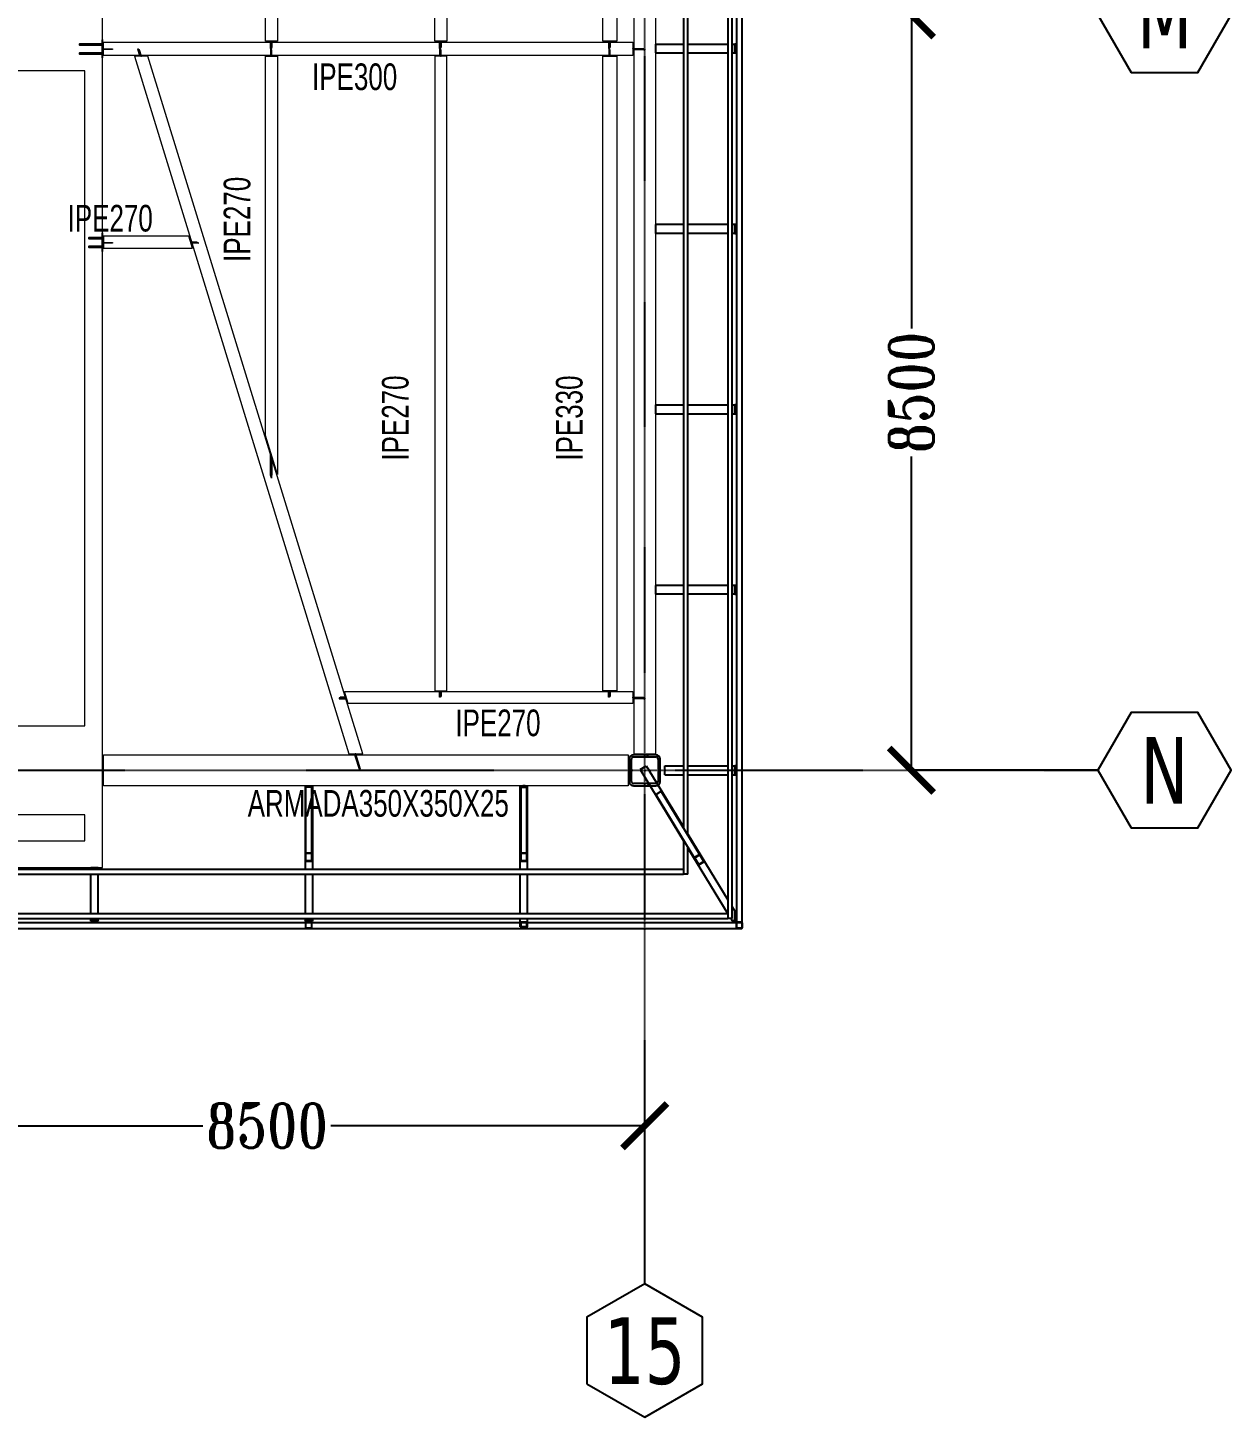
# Model space of a CAD drawing. Header units: millimetres. Extents: x -6598 to 74598, y -11659 to 33736.
# Drawn here: x 61059 to 74598, y -7280 to 8355 of the extents above; entities that cross this region are included whole.
import ezdxf
from ezdxf.enums import TextEntityAlignment as Align

# ---------------------------------------------------------------- set-up
doc = ezdxf.new("R2010")
doc.units = ezdxf.units.MM
doc.header["$LTSCALE"] = 0.95
doc.linetypes.add('DXK_LINE_DOT3', pattern=[5.9187, 2.979, -0.9799, 0.9799, -0.9799])
for name, color, linetype, lineweight in [('0-2', 250, 'Continuous', 5), ('E_COLUMNAS-1', 254, 'Continuous', 25), ('E_COLUMNAS-2', 1, 'Continuous', 9), ('E_COLUMNAS-3', 1, 'Continuous', 35), ('E_COLUMNAS-4', 1, 'Continuous', 25), ('E_TEXTO', 3, 'Continuous', 9), ('E_VIGAS', 7, 'Continuous', 9), ('E_VIGAS-1', 5, 'Continuous', 25), ('E_VIGAS-2', 10, 'Continuous', 25), ('HCB-VIGAS', 4, 'Continuous', 15), ('S-COLS-HDLN-1', 52, 'Continuous', 9)]:
    doc.layers.add(name, color=color, linetype=linetype, lineweight=lineweight)
for name, color, linetype in [('COTAS', 8, 'Continuous'), ('HCB-EJES', 1, 'Continuous'), ('HCB-PLATINAS', 5, 'Continuous'), ('HCB-ROTULOS', 2, 'Continuous')]:
    doc.layers.add(name, color=color, linetype=linetype)
doc.styles.add('Arial Narrow', font='', dxfattribs={"width": 0.85, "height": 0.3})
doc.styles.add('ROMANT', font='romant.shx', dxfattribs={"width": 0.8})
doc.styles.add('VERDANA', font='verdana.ttf')
doc.styles.get('Arial Narrow').set_extended_font_data('Arial Narrow')
doc.dimstyles.new('1.125', dxfattribs={"dimscale": 0, "dimtxt": 500, "dimasz": 500, "dimexe": 4, "dimexo": 4, "dimgap": 15, "dimtad": 0, "dimdec": 0, "dimzin": 4, "dimdsep": 46, "dimtxsty": 'ROMANT', "dimblk": 'ARCHTICK', "dimcen": -10, "dimclrd": 256, "dimclrt": 3, "dimadec": 0, "dimazin": 0, "dimtfac": 1, "dimtdec": 0, "dimtix": 1, "dimtmove": 0, "dimatfit": 0, "dimldrblk": 'OBLIQUE', "dimfxl": 0.05, "dimtolj": 1, "dimtzin": 0, "dimarcsym": 0})

# ---------------------------------------------------------------- blocks, each defined once
blk = doc.blocks.new('_ArchTick')
at = {"color": 0, "linetype": 'ByBlock', "const_width": 0.15}
blk.add_lwpolyline([(-0.5, -0.5), (0.5, 0.5)], dxfattribs=at)
blk = doc.blocks.new('*D99')
at = {"layer": 'COTAS', "color": 0, "lineweight": -2, "transparency": 16777216}
for p, q in [((73094, 17000), (70996, 17000)), ((73094, 8500), (70996, 8500))]:
    blk.add_line(p, q, dxfattribs=at)
at = {"layer": 'COTAS', "lineweight": -2, "transparency": 16777216}
for p, q in [((71000, 17000), (71000, 13470)), ((71000, 8500), (71000, 12030))]:
    blk.add_line(p, q, dxfattribs=at)
at = {"layer": 'Defpoints', "color": 0, "transparency": 16777216}
for p in [(73098, 17000), (71000, 8500), (73098, 8500)]:
    blk.add_point(p, dxfattribs=at)
at = {"layer": 'COTAS', "lineweight": -2, "transparency": 16777216, "xscale": 500, "yscale": 500, "zscale": 500}
for p, rotation in [((71000, 17000), 90), ((71000, 8500), 270)]:
    blk.add_blockref('_ArchTick', p, dxfattribs=dict(at, rotation=rotation))
at = {"layer": 'COTAS', "color": 3, "transparency": 16777216, "insert": (71000, 12750), "char_height": 500, "attachment_point": 5, "rotation": 90, "style": 'ROMANT'}
blk.add_mtext('\\A1;8500', dxfattribs=at)
blk = doc.blocks.new('_Oblique')
at = {"color": 0, "linetype": 'ByBlock', "lineweight": -2}
blk.add_line((-0.5, -0.5), (0.5, 0.5), dxfattribs=at)
blk = doc.blocks.new('*D100')
at = {"layer": 'COTAS', "color": 0, "lineweight": -2, "transparency": 16777216}
for p, q in [((73094, 8500), (70996, 8500)), ((73094, 0), (70996, 0))]:
    blk.add_line(p, q, dxfattribs=at)
at = {"layer": 'COTAS', "lineweight": -2, "transparency": 16777216}
for p, q in [((71000, 8500), (71000, 4970)), ((71000, 0), (71000, 3530))]:
    blk.add_line(p, q, dxfattribs=at)
at = {"layer": 'Defpoints', "color": 0, "transparency": 16777216}
for p in [(71000, 8500), (73098, 8500), (73098, 0)]:
    blk.add_point(p, dxfattribs=at)
at = {"layer": 'COTAS', "lineweight": -2, "transparency": 16777216, "xscale": 500, "yscale": 500, "zscale": 500}
for p, rotation in [((71000, 8500), 90), ((71000, 0), 270)]:
    blk.add_blockref('_ArchTick', p, dxfattribs=dict(at, rotation=rotation))
at = {"layer": 'COTAS', "color": 3, "transparency": 16777216, "insert": (71000, 4250), "char_height": 500, "attachment_point": 5, "rotation": 90, "style": 'ROMANT'}
blk.add_mtext('\\A1;8500', dxfattribs=at)
blk = doc.blocks.new('*D104')
at = {"layer": 'COTAS', "color": 0, "lineweight": -2, "transparency": 16777216}
for p, q in [((59500, -5776), (59500, -3996)), ((68000, -5776), (68000, -3996))]:
    blk.add_line(p, q, dxfattribs=at)
at = {"layer": 'COTAS', "lineweight": -2, "transparency": 16777216}
for p, q in [((59500, -4000), (63030, -4000)), ((68000, -4000), (64470, -4000))]:
    blk.add_line(p, q, dxfattribs=at)
at = {"layer": 'Defpoints', "color": 0, "transparency": 16777216}
for p in [(68000, -4000), (59500, -5780), (68000, -5780)]:
    blk.add_point(p, dxfattribs=at)
at = {"layer": 'COTAS', "lineweight": -2, "transparency": 16777216, "xscale": 500, "yscale": 500, "zscale": 500, "rotation": 180}
blk.add_blockref('_ArchTick', (59500, -4000), dxfattribs=at)
at = {"layer": 'COTAS', "lineweight": -2, "transparency": 16777216, "xscale": 500, "yscale": 500, "zscale": 500}
blk.add_blockref('_ArchTick', (68000, -4000), dxfattribs=at)
at = {"layer": 'COTAS', "color": 3, "transparency": 16777216, "insert": (63750, -4000), "char_height": 500, "attachment_point": 5, "style": 'ROMANT'}
blk.add_mtext('\\A1;8500', dxfattribs=at)
blk = doc.blocks.new('EST_SFM_VIGA-METALICA-SECCION-C - EST_SFM_VIGA-METALICA-UPN100-1529792-PLANTA TIPO PISO 18 A PISO 23')
at = {"layer": 'E_VIGAS-2'}
for p, q in [((13.831, 0.032), (-13.129, 0.032)), ((14.268, 0.032), (13.965, 0.032)), ((14.269, 0.032), (14.269, -0.018)), ((-13.047, -0.018), (13.749, -0.018)), ((13.882, -0.018), (14.269, -0.018))]:
    blk.add_line(p, q, dxfattribs=at)
blk = doc.blocks.new('EST_SFM_VIGA-METALICA-SECCION-C - EST_SFM_VIGA-METALICA-UPN100-1530878-PLANTA TIPO PISO 18 A PISO 23')
at = {"layer": 'E_VIGAS-2'}
for p, q in [((14.54, 0.018), (-14.294, 0.018)), ((14.54, 0.018), (14.54, -0.032)), ((-14.294, -0.032), (14.54, -0.032))]:
    blk.add_line(p, q, dxfattribs=at)
blk = doc.blocks.new('EST_SFM_VIGA-METALICA-SECCION-C - EST_SFM_VIGA-METALICA-UPN160-1529890-PLANTA TIPO PISO 18 A PISO 23')
at = {"layer": 'E_VIGAS-1'}
for p, q in [((14.442, 0.018), (-14.49, 0.018)), ((14.506, 0.018), (14.5, 0.018)), ((14.506, 0.018), (14.506, 0.013)), ((-14.485, -0.047), (14.437, -0.047)), ((14.438, -0.047), (14.504, -0.047))]:
    blk.add_line(p, q, dxfattribs=at)
blk = doc.blocks.new('EST_SFM_VIGA-METALICA-SECCION-C - EST_SFM_VIGA-METALICA-UPN100-1527742-PLANTA TIPO PISO 18 A PISO 23')
at = {"layer": 'E_VIGAS-2'}
for p, q in [((34.044, 0.018), (-34.827, 0.018)), ((34.044, 0.018), (34.044, -0.032)), ((-34.827, -0.032), (34.044, -0.032))]:
    blk.add_line(p, q, dxfattribs=at)
blk = doc.blocks.new('EST_SFM_VIGA-METALICA-SECCION-C - EST_SFM_VIGA-METALICA-UPN100-1527772-PLANTA TIPO PISO 18 A PISO 23')
at = {"layer": 'E_VIGAS-2'}
for p, q in [((34.942, 0.032), (-34.929, 0.032)), ((34.942, 0.032), (34.942, -0.018)), ((-34.929, -0.018), (34.942, -0.018))]:
    blk.add_line(p, q, dxfattribs=at)
blk = doc.blocks.new('EST_SFM_VIGA-METALICA-SECCION-C - EST_SFM_VIGA-METALICA-UPN160-1579051-PLANTA TIPO PISO 18 A PISO 23')
at = {"layer": 'E_VIGAS-1'}
for p, q in [((30.107, 0.047), (-30.264, 0.047)), ((30.175, 0.047), (30.109, 0.047)), ((32.521, 0.047), (30.176, 0.047)), ((34.951, 0.047), (32.603, 0.047)), ((34.955, 0.047), (34.952, 0.047)), ((34.955, 0.047), (34.955, -0.016)), ((-30.269, -0.018), (30.113, -0.018)), ((30.171, -0.018), (32.533, -0.018)), ((32.591, -0.018), (34.955, -0.018))]:
    blk.add_line(p, q, dxfattribs=at)
blk = doc.blocks.new('EST_SCM_COLUMNA-METALICA-SECCION-CUADRADA - EST_SCM_COLUMNA-TUBULAR-CUADRADA_PTEØ_70x70 e_3mm-1588362-PLANTA TIPO PISO 18 A PISO 23')
at = {"layer": 'E_COLUMNAS-1'}
for p, q in [((-0.035, 0.029), (-0.035, -0.029)), ((-0.032, -0.029), (-0.032, 0.029)), ((0.029, 0.035), (-0.029, 0.035)), ((-0.029, 0.032), (0.029, 0.032)), ((0.032, 0.029), (0.032, -0.029)), ((0.035, -0.029), (0.035, 0.029)), ((0.029, -0.032), (-0.029, -0.032)), ((-0.029, -0.035), (0.029, -0.035))]:
    blk.add_line(p, q, dxfattribs=at)
for centre, radius, start, end in [((-0.029, 0.029), 0.006, 90, 180), ((-0.029, 0.029), 0.003, 90, 180), ((0.029, 0.029), 0.006, 360, 90), ((0.029, 0.029), 0.003, 0, 90), ((-0.029, -0.029), 0.006, 180, 270), ((-0.029, -0.029), 0.003, 180, 270), ((0.029, -0.029), 0.003, 270, 360), ((0.029, -0.029), 0.006, 270, 360), ((0.029, -0.029), 0.006, 280, 350), ((0.029, -0.029), 0.003, 300, 330)]:
    blk.add_arc(centre, radius, start, end, dxfattribs=at)
blk = doc.blocks.new('EST_SCM_COLUMNA-METALICA-SECCION-CUADRADA - EST_SCM_COLUMNA-TUBULAR-CUADRADA_PTEØ_70x70 e_3mm-V32-PLANTA TIPO PISO 18 A PISO 23')
at = {"layer": 'E_COLUMNAS-1'}
for p, q in [((-0.035, 0.029), (-0.035, -0.029)), ((-0.032, -0.029), (-0.032, 0.029)), ((0.029, 0.035), (-0.029, 0.035)), ((-0.029, 0.032), (0.029, 0.032)), ((0.032, 0.029), (0.032, -0.029)), ((0.035, -0.029), (0.035, 0.029)), ((0.029, -0.032), (-0.029, -0.032)), ((-0.029, -0.035), (0.029, -0.035))]:
    blk.add_line(p, q, dxfattribs=at)
for centre, radius, start, end in [((-0.029, 0.029), 0.006, 90, 180), ((-0.029, 0.029), 0.003, 90, 180), ((0.029, 0.029), 0.006, 360, 90), ((0.029, 0.029), 0.003, 0, 90), ((-0.029, -0.029), 0.006, 180, 270), ((-0.029, -0.029), 0.006, 190, 270), ((-0.029, -0.029), 0.003, 180, 270), ((-0.029, -0.029), 0.003, 210, 270), ((0.029, -0.029), 0.003, 270, 360), ((0.029, -0.029), 0.006, 270, 360), ((0.029, -0.029), 0.006, 270, 350), ((0.029, -0.029), 0.003, 270, 330)]:
    blk.add_arc(centre, radius, start, end, dxfattribs=at)
blk = doc.blocks.new('EST_SCM_COLUMNA-METALICA-SECCION-CUADRADA - EST_SCM_COLUMNA-TUBULAR-CUADRADA_PTEØ_70x70 e_3mm-V37-PLANTA TIPO PISO 18 A PISO 23')
at = {"layer": 'E_COLUMNAS-2'}
h = blk.add_hatch(dxfattribs=at)
h.set_pattern_fill('FP_5', color=256, style=0, pattern_type=2)
h.set_pattern_definition([(315, (-7.522, 138.917), (0.15909903, 0.15909903), [])])
h.paths.add_polyline_path([(-0.029, 0.035), (-0.033, 0.033), (-0.035, 0.029), (-0.031, 0.031)])
h.paths.add_polyline_path([(0.029, 0.035), (-0.029, 0.035), (-0.029, 0.032), (0.029, 0.032)])
h.paths.add_polyline_path([(0.029, 0.035), (0.031, 0.031), (0.035, 0.029), (0.033, 0.033)])
h.paths.add_polyline_path([(0.035, -0.029), (0.031, -0.031), (0.029, -0.035), (0.033, -0.033)])
h.paths.add_polyline_path([(0.035, 0.029), (0.032, 0.029), (0.032, -0.029), (0.035, -0.029)])
h.paths.add_polyline_path([(-0.035, -0.029), (-0.033, -0.033), (-0.029, -0.035), (-0.031, -0.031)])
h.paths.add_polyline_path([(-0.032, 0.029), (-0.035, 0.029), (-0.035, -0.029), (-0.032, -0.029)])
h.paths.add_polyline_path([(-0.029, -0.032), (-0.029, -0.035), (0.029, -0.035), (0.029, -0.032), (0.014, -0.032)])
at = {"layer": 'E_COLUMNAS-1'}
for p, q in [((-0.035, 0.029), (-0.035, -0.029)), ((-0.032, -0.029), (-0.032, 0.029)), ((0.029, 0.035), (-0.029, 0.035)), ((-0.029, 0.032), (0.029, 0.032)), ((0.032, 0.029), (0.032, -0.029)), ((0.035, -0.029), (0.035, 0.029)), ((0.029, -0.032), (-0.029, -0.032)), ((-0.029, -0.035), (0.029, -0.035))]:
    blk.add_line(p, q, dxfattribs=at)
for centre, radius, start, end in [((-0.029, 0.029), 0.006, 90, 180), ((-0.029, 0.029), 0.003, 90, 180), ((0.029, 0.029), 0.006, 360, 90), ((0.029, 0.029), 0.003, 0, 90), ((-0.029, -0.029), 0.006, 180, 270), ((-0.029, -0.029), 0.003, 180, 270), ((0.029, -0.029), 0.003, 270, 360), ((0.029, -0.029), 0.006, 270, 360)]:
    blk.add_arc(centre, radius, start, end, dxfattribs=at)
blk = doc.blocks.new('DCTIB_CNI_EST_MOD-1A-FAC_0001_rvt-2-PLANTA TIPO PISO 18 A PISO 23')
at = {"layer": 'E_COLUMNAS-1'}
for centre, radius, start, end in [((-9.971, 138.946), 0.006, 90, 170), ((-9.971, 138.946), 0.006, 90, 170), ((-9.971, 138.946), 0.003, 90, 150), ((-9.971, 138.946), 0.003, 90, 150), ((-9.913, 138.946), 0.006, 10, 90), ((-9.913, 138.946), 0.006, 10, 90), ((-9.913, 138.946), 0.003, 30, 90), ((-9.913, 138.946), 0.003, 30, 90), ((-5.128, 138.946), 0.006, 100, 170), ((-5.128, 138.946), 0.006, 100, 170), ((-5.128, 138.946), 0.003, 120, 150), ((-5.128, 138.946), 0.003, 120, 150)]:
    blk.add_arc(centre, radius, start, end, dxfattribs=at)
at = {"layer": 'E_VIGAS-1'}
for p, q in [((-6.038, 148.735), (-6.038, 148.835)), ((-6.038, 148.835), (-5.727, 148.835)), ((-6.038, 148.735), (-5.727, 148.735)), ((-5.677, 148.735), (-5.227, 148.735)), ((-5.545, 148.835), (-5.227, 148.835)), ((-5.177, 148.835), (-5.149, 148.835)), ((-5.177, 148.735), (-5.149, 148.735)), ((-5.149, 148.835), (-5.149, 148.735)), ((-5.149, 148.835), (-5.148, 148.835)), ((-5.149, 148.735), (-5.149, 148.835)), ((-5.148, 148.735), (-5.149, 148.735)), ((-5.129, 148.835), (-5.148, 148.835)), ((-5.148, 148.835), (-5.148, 148.798)), ((-5.148, 148.788), (-5.143, 148.788)), ((-5.143, 148.788), (-5.148, 148.788)), ((-5.148, 148.788), (-5.143, 148.788)), ((-5.143, 148.782), (-5.148, 148.782)), ((-5.143, 148.782), (-5.148, 148.782)), ((-5.148, 148.782), (-5.143, 148.782)), ((-5.148, 148.772), (-5.148, 148.735)), ((-5.148, 148.735), (-5.129, 148.735)), ((-5.143, 148.788), (-5.129, 148.788)), ((-5.129, 148.782), (-5.143, 148.782)), ((-6.037, 146.704), (-6.037, 146.804)), ((-5.727, 146.804), (-6.037, 146.804)), ((-5.727, 146.704), (-6.037, 146.704)), ((-5.227, 146.804), (-5.677, 146.804)), ((-5.227, 146.704), (-5.677, 146.704)), ((-5.149, 146.804), (-5.177, 146.804)), ((-5.149, 146.704), (-5.177, 146.704)), ((-5.149, 146.804), (-5.149, 146.704)), ((-5.149, 146.704), (-5.149, 146.804)), ((-5.149, 146.804), (-5.148, 146.804)), ((-5.148, 146.704), (-5.149, 146.704)), ((-5.148, 146.804), (-5.148, 146.767)), ((-5.129, 146.804), (-5.148, 146.804)), ((-5.148, 146.757), (-5.143, 146.757)), ((-5.143, 146.757), (-5.148, 146.757)), ((-5.148, 146.757), (-5.143, 146.757)), ((-5.143, 146.752), (-5.148, 146.752)), ((-5.143, 146.752), (-5.148, 146.752)), ((-5.148, 146.752), (-5.143, 146.752)), ((-5.148, 146.742), (-5.148, 146.704)), ((-5.148, 146.704), (-5.129, 146.704)), ((-5.143, 146.757), (-5.129, 146.757)), ((-5.129, 146.752), (-5.143, 146.752)), ((-6.038, 144.674), (-6.038, 144.774)), ((-6.038, 144.774), (-5.727, 144.774)), ((-6.038, 144.674), (-5.727, 144.674)), ((-5.677, 144.774), (-5.227, 144.774)), ((-5.677, 144.674), (-5.227, 144.674)), ((-5.177, 144.774), (-5.149, 144.774)), ((-5.177, 144.674), (-5.149, 144.674)), ((-5.149, 144.774), (-5.149, 144.674)), ((-5.149, 144.774), (-5.148, 144.774)), ((-5.149, 144.674), (-5.149, 144.774)), ((-5.148, 144.674), (-5.149, 144.674)), ((-5.129, 144.774), (-5.148, 144.774)), ((-5.148, 144.774), (-5.148, 144.736)), ((-5.148, 144.726), (-5.143, 144.726)), ((-5.143, 144.726), (-5.148, 144.726)), ((-5.148, 144.726), (-5.143, 144.726)), ((-5.143, 144.721), (-5.148, 144.721)), ((-5.143, 144.721), (-5.148, 144.721)), ((-5.148, 144.721), (-5.143, 144.721)), ((-5.148, 144.711), (-5.148, 144.674)), ((-5.148, 144.674), (-5.129, 144.674)), ((-5.143, 144.726), (-5.129, 144.726)), ((-5.129, 144.721), (-5.143, 144.721)), ((-6.037, 142.643), (-6.037, 142.743)), ((-5.727, 142.743), (-6.037, 142.743)), ((-5.727, 142.643), (-6.037, 142.643)), ((-5.227, 142.743), (-5.677, 142.743)), ((-5.227, 142.643), (-5.677, 142.643)), ((-5.149, 142.743), (-5.177, 142.743)), ((-5.149, 142.643), (-5.177, 142.643)), ((-5.149, 142.743), (-5.149, 142.643)), ((-5.149, 142.643), (-5.149, 142.743)), ((-5.149, 142.743), (-5.148, 142.743)), ((-5.148, 142.643), (-5.149, 142.643)), ((-5.148, 142.743), (-5.148, 142.706)), ((-5.129, 142.743), (-5.148, 142.743)), ((-5.148, 142.696), (-5.143, 142.696)), ((-5.143, 142.696), (-5.148, 142.696)), ((-5.148, 142.696), (-5.143, 142.696)), ((-5.143, 142.69), (-5.148, 142.69)), ((-5.143, 142.69), (-5.148, 142.69)), ((-5.148, 142.69), (-5.143, 142.69)), ((-5.148, 142.68), (-5.148, 142.643)), ((-5.148, 142.643), (-5.129, 142.643)), ((-5.143, 142.696), (-5.129, 142.696)), ((-5.129, 142.69), (-5.143, 142.69)), ((-6.215, 140.67), (-6.145, 140.712)), ((-6.215, 140.67), (-5.727, 139.869)), ((-6.145, 140.712), (-5.727, 140.027)), ((-5.934, 140.612), (-5.934, 140.712)), ((-5.934, 140.712), (-5.727, 140.712)), ((-5.934, 140.612), (-5.727, 140.612)), ((-5.677, 140.712), (-5.227, 140.712)), ((-5.677, 140.612), (-5.227, 140.612)), ((-5.177, 140.712), (-5.149, 140.712)), ((-5.177, 140.612), (-5.149, 140.612)), ((-5.149, 140.712), (-5.149, 140.612)), ((-5.149, 140.712), (-5.148, 140.712)), ((-5.149, 140.612), (-5.149, 140.712)), ((-5.148, 140.612), (-5.149, 140.612)), ((-5.129, 140.712), (-5.148, 140.712)), ((-5.148, 140.712), (-5.148, 140.675)), ((-5.148, 140.665), (-5.143, 140.665)), ((-5.143, 140.665), (-5.148, 140.665)), ((-5.148, 140.665), (-5.143, 140.665)), ((-5.143, 140.66), (-5.148, 140.66)), ((-5.143, 140.66), (-5.148, 140.66)), ((-5.148, 140.66), (-5.143, 140.66)), ((-5.148, 140.65), (-5.148, 140.612)), ((-5.148, 140.612), (-5.129, 140.612)), ((-5.143, 140.665), (-5.129, 140.665)), ((-5.129, 140.66), (-5.143, 140.66)), ((-9.983, 140.487), (-9.901, 140.487)), ((-9.983, 140.487), (-9.983, 139.545)), ((-9.977, 140.468), (-9.977, 139.727)), ((-9.91, 140.472), (-9.974, 140.472)), ((-9.907, 139.727), (-9.907, 140.468)), ((-9.901, 140.487), (-9.901, 139.545)), ((-7.563, 140.488), (-7.535, 140.488)), ((-7.563, 140.487), (-7.481, 140.487)), ((-7.563, 139.545), (-7.563, 140.487)), ((-7.557, 140.464), (-7.557, 139.727)), ((-7.49, 140.468), (-7.554, 140.468)), ((-7.525, 140.488), (-7.525, 140.487)), ((-7.519, 140.488), (-7.525, 140.488)), ((-7.52, 140.487), (-7.52, 140.488)), ((-7.509, 140.488), (-7.481, 140.488)), ((-7.487, 139.727), (-7.487, 140.464)), ((-7.481, 139.545), (-7.481, 140.487)), ((-5.979, 140.423), (-6.033, 140.389)), ((-5.542, 139.711), (-5.974, 140.421)), ((-6.034, 140.384), (-5.602, 139.675)), ((-5.676, 139.943), (-5.227, 139.206)), ((-5.677, 139.787), (-5.227, 139.048)), ((-9.977, 139.727), (-9.977, 139.645)), ((-9.976, 139.731), (-9.976, 139.727)), ((-9.976, 139.645), (-9.976, 139.727)), ((-9.976, 139.652), (-9.976, 139.645)), ((-9.91, 139.731), (-9.974, 139.731)), ((-9.974, 139.729), (-9.91, 139.729)), ((-9.91, 139.643), (-9.974, 139.643)), ((-9.974, 139.641), (-9.91, 139.641)), ((-9.909, 139.727), (-9.909, 139.731)), ((-9.909, 139.727), (-9.909, 139.645)), ((-9.909, 139.645), (-9.909, 139.652)), ((-9.907, 139.645), (-9.907, 139.727)), ((-7.557, 139.727), (-7.557, 139.645)), ((-7.556, 139.731), (-7.556, 139.727)), ((-7.556, 139.645), (-7.556, 139.727)), ((-7.556, 139.652), (-7.556, 139.645)), ((-7.49, 139.731), (-7.554, 139.731)), ((-7.554, 139.729), (-7.49, 139.729)), ((-7.49, 139.643), (-7.554, 139.643)), ((-7.554, 139.641), (-7.49, 139.641)), ((-7.489, 139.727), (-7.489, 139.731)), ((-7.489, 139.727), (-7.489, 139.645)), ((-7.489, 139.645), (-7.489, 139.652)), ((-7.487, 139.645), (-7.487, 139.727)), ((-5.602, 139.679), (-5.6, 139.676)), ((-5.602, 139.675), (-5.556, 139.601)), ((-5.547, 139.713), (-5.601, 139.68)), ((-5.6, 139.678), (-5.545, 139.712)), ((-5.555, 139.602), (-5.6, 139.676)), ((-5.498, 139.634), (-5.553, 139.601)), ((-5.552, 139.599), (-5.497, 139.632)), ((-5.543, 139.711), (-5.545, 139.714)), ((-5.543, 139.711), (-5.498, 139.637)), ((-5.497, 139.637), (-5.542, 139.711)), ((-5.498, 139.637), (-5.502, 139.644)), ((-12.393, 139.567), (-12.311, 139.567)), ((-12.393, 139.545), (-12.393, 139.567)), ((-12.393, 139.045), (-12.393, 139.495)), ((-12.311, 139.545), (-12.311, 139.567)), ((-12.311, 139.045), (-12.311, 139.495)), ((-9.983, 139.495), (-9.983, 139.045)), ((-9.901, 139.495), (-9.901, 139.045)), ((-7.563, 139.045), (-7.563, 139.495)), ((-7.481, 139.045), (-7.481, 139.495)), ((-5.56, 139.609), (-5.555, 139.602)), ((-5.177, 139.124), (-5.149, 139.078)), ((-5.149, 138.967), (-5.149, 139.078)), ((-5.148, 139.076), (-5.148, 139.023)), ((-5.129, 139.033), (-5.148, 139.065)), ((-5.146, 138.999), (-5.143, 138.994)), ((-12.393, 138.967), (-12.393, 138.995)), ((-12.311, 138.967), (-12.393, 138.967)), ((-12.393, 138.966), (-12.393, 138.967)), ((-12.393, 138.967), (-12.311, 138.967)), ((-12.365, 138.966), (-12.393, 138.966)), ((-12.355, 138.961), (-12.355, 138.966)), ((-12.355, 138.947), (-12.355, 138.961)), ((-12.35, 138.966), (-12.35, 138.961)), ((-12.35, 138.961), (-12.35, 138.947)), ((-12.311, 138.966), (-12.339, 138.966)), ((-12.311, 138.967), (-12.311, 138.995)), ((-12.311, 138.967), (-12.311, 138.966)), ((-9.983, 138.995), (-9.983, 138.967)), ((-9.901, 138.967), (-9.983, 138.967)), ((-9.983, 138.967), (-9.901, 138.967)), ((-9.983, 138.966), (-9.983, 138.967)), ((-9.955, 138.966), (-9.983, 138.966)), ((-9.945, 138.961), (-9.945, 138.966)), ((-9.945, 138.952), (-9.945, 138.961)), ((-9.945, 138.947), (-9.945, 138.949)), ((-9.94, 138.966), (-9.94, 138.961)), ((-9.94, 138.961), (-9.94, 138.952)), ((-9.94, 138.949), (-9.94, 138.947)), ((-9.901, 138.966), (-9.929, 138.966)), ((-9.901, 138.995), (-9.901, 138.967)), ((-9.901, 138.967), (-9.901, 138.966)), ((-7.563, 138.9), (-7.563, 138.995)), ((-7.557, 138.9), (-7.563, 138.9)), ((-7.49, 138.9), (-7.554, 138.9)), ((-7.481, 138.9), (-7.487, 138.9)), ((-7.481, 138.9), (-7.481, 138.995)), ((-5.194, 138.995), (-5.177, 138.967)), ((-5.149, 138.967), (-5.177, 138.967)), ((-5.177, 138.967), (-5.149, 138.967)), ((-5.148, 138.966), (-5.177, 138.966)), ((-5.17, 138.966), (-5.158, 138.947)), ((-5.153, 138.95), (-5.153, 138.952)), ((-5.152, 138.955), (-5.151, 138.957)), ((-5.15, 138.959), (-5.149, 138.961)), ((-5.148, 138.972), (-5.148, 138.966)), ((-5.148, 138.966), (-5.148, 138.972)), ((-5.143, 138.984), (-5.146, 138.99))]:
    blk.add_line(p, q, dxfattribs=at)
at = {"layer": 'E_VIGAS-1', "flags": 128}
for points in [[(-9.974, 140.472), (-9.975, 140.471), (-9.975, 140.471), (-9.976, 140.471), (-9.976, 140.47), (-9.977, 140.469), (-9.977, 140.469), (-9.977, 140.468)], [(-9.907, 140.468), (-9.907, 140.469), (-9.907, 140.469), (-9.908, 140.47), (-9.908, 140.471), (-9.909, 140.471), (-9.909, 140.471), (-9.91, 140.472)], [(-7.554, 140.468), (-7.555, 140.467), (-7.555, 140.467), (-7.556, 140.467), (-7.556, 140.466), (-7.557, 140.465), (-7.557, 140.465), (-7.557, 140.464)], [(-7.487, 140.464), (-7.487, 140.465), (-7.487, 140.465), (-7.488, 140.466), (-7.488, 140.467), (-7.489, 140.467), (-7.489, 140.467), (-7.49, 140.468)], [(-5.979, 140.423), (-5.978, 140.423), (-5.977, 140.423), (-5.977, 140.423), (-5.976, 140.423), (-5.975, 140.422), (-5.974, 140.422), (-5.974, 140.421)], [(-6.034, 140.384), (-6.034, 140.385), (-6.034, 140.386), (-6.034, 140.387), (-6.034, 140.388), (-6.034, 140.388), (-6.034, 140.389), (-6.033, 140.389)], [(-9.974, 139.731), (-9.975, 139.731), (-9.975, 139.731), (-9.976, 139.73), (-9.976, 139.73), (-9.977, 139.729), (-9.977, 139.728), (-9.977, 139.727)], [(-9.977, 139.645), (-9.977, 139.644), (-9.977, 139.643), (-9.976, 139.642), (-9.976, 139.641), (-9.975, 139.641), (-9.975, 139.641), (-9.974, 139.641)], [(-9.976, 139.727), (-9.976, 139.728), (-9.975, 139.728), (-9.975, 139.728), (-9.975, 139.729), (-9.975, 139.729), (-9.974, 139.729), (-9.974, 139.729)], [(-9.974, 139.643), (-9.974, 139.643), (-9.975, 139.643), (-9.975, 139.643), (-9.975, 139.643), (-9.975, 139.644), (-9.976, 139.644), (-9.976, 139.645)], [(-9.907, 139.727), (-9.907, 139.728), (-9.907, 139.729), (-9.908, 139.73), (-9.908, 139.73), (-9.909, 139.731), (-9.909, 139.731), (-9.91, 139.731)], [(-9.91, 139.729), (-9.91, 139.729), (-9.909, 139.729), (-9.909, 139.729), (-9.909, 139.728), (-9.909, 139.728), (-9.909, 139.728), (-9.909, 139.727)], [(-9.91, 139.641), (-9.909, 139.641), (-9.909, 139.641), (-9.908, 139.641), (-9.908, 139.642), (-9.907, 139.643), (-9.907, 139.644), (-9.907, 139.645)], [(-9.909, 139.645), (-9.909, 139.644), (-9.909, 139.644), (-9.909, 139.643), (-9.909, 139.643), (-9.909, 139.643), (-9.91, 139.643), (-9.91, 139.643)], [(-7.554, 139.731), (-7.555, 139.731), (-7.555, 139.731), (-7.556, 139.73), (-7.556, 139.73), (-7.557, 139.729), (-7.557, 139.728), (-7.557, 139.727)], [(-7.557, 139.645), (-7.557, 139.644), (-7.557, 139.643), (-7.556, 139.642), (-7.556, 139.641), (-7.555, 139.641), (-7.555, 139.641), (-7.554, 139.641)], [(-7.556, 139.727), (-7.556, 139.728), (-7.555, 139.728), (-7.555, 139.728), (-7.555, 139.729), (-7.555, 139.729), (-7.554, 139.729), (-7.554, 139.729)], [(-7.554, 139.643), (-7.554, 139.643), (-7.555, 139.643), (-7.555, 139.643), (-7.555, 139.643), (-7.555, 139.644), (-7.556, 139.644), (-7.556, 139.645)], [(-7.487, 139.727), (-7.487, 139.728), (-7.487, 139.729), (-7.488, 139.73), (-7.488, 139.73), (-7.489, 139.731), (-7.489, 139.731), (-7.49, 139.731)], [(-7.49, 139.729), (-7.49, 139.729), (-7.489, 139.729), (-7.489, 139.729), (-7.489, 139.728), (-7.489, 139.728), (-7.489, 139.728), (-7.489, 139.727)], [(-7.49, 139.641), (-7.489, 139.641), (-7.489, 139.641), (-7.488, 139.641), (-7.488, 139.642), (-7.487, 139.643), (-7.487, 139.644), (-7.487, 139.645)], [(-7.489, 139.645), (-7.489, 139.644), (-7.489, 139.644), (-7.489, 139.643), (-7.489, 139.643), (-7.489, 139.643), (-7.49, 139.643), (-7.49, 139.643)], [(-5.601, 139.68), (-5.602, 139.68), (-5.602, 139.679), (-5.602, 139.678), (-5.602, 139.678), (-5.602, 139.677), (-5.602, 139.676), (-5.602, 139.675)], [(-5.6, 139.676), (-5.601, 139.676), (-5.601, 139.677), (-5.601, 139.677), (-5.601, 139.678), (-5.601, 139.678), (-5.6, 139.678), (-5.6, 139.678)], [(-5.542, 139.711), (-5.542, 139.712), (-5.543, 139.713), (-5.544, 139.713), (-5.544, 139.714), (-5.545, 139.714), (-5.546, 139.714), (-5.547, 139.713)], [(-5.545, 139.712), (-5.545, 139.712), (-5.545, 139.712), (-5.544, 139.712), (-5.544, 139.712), (-5.544, 139.711), (-5.543, 139.711), (-5.543, 139.711)], [(-5.498, 139.637), (-5.498, 139.636), (-5.498, 139.636), (-5.498, 139.635), (-5.498, 139.635), (-5.498, 139.635), (-5.498, 139.634), (-5.498, 139.634)], [(-5.497, 139.632), (-5.497, 139.633), (-5.496, 139.633), (-5.496, 139.634), (-5.496, 139.635), (-5.496, 139.636), (-5.496, 139.636), (-5.497, 139.637)], [(-5.556, 139.601), (-5.556, 139.6), (-5.555, 139.6), (-5.555, 139.599), (-5.554, 139.599), (-5.553, 139.599), (-5.552, 139.599), (-5.552, 139.599)], [(-5.553, 139.601), (-5.553, 139.601), (-5.553, 139.601), (-5.554, 139.601), (-5.554, 139.601), (-5.554, 139.601), (-5.555, 139.601), (-5.555, 139.601), (-5.555, 139.602)], [(-5.149, 139.078), (-5.149, 139.077), (-5.148, 139.076)], [(-5.177, 138.966), (-5.177, 138.967), (-5.177, 138.967)], [(-5.154, 138.947), (-5.153, 138.951), (-5.152, 138.956), (-5.149, 138.96), (-5.146, 138.964), (-5.142, 138.968), (-5.138, 138.97), (-5.135, 138.971)], [(-5.143, 138.994), (-5.138, 138.987), (-5.133, 138.978), (-5.129, 138.971)], [(-5.129, 138.961), (-5.133, 138.968), (-5.138, 138.977), (-5.143, 138.984)]]:
    blk.add_lwpolyline(points, dxfattribs=at)
at = {"layer": 'E_VIGAS-1'}
for centre, start_param, end_param in [((-7.535, 140.488), 0, 1.570796), ((-7.535, 140.487), 4.974188, 5.497787), ((-7.535, 140.487), 5.759587, 6.283185), ((-7.509, 140.488), 1.570796, 3.141593), ((-7.509, 140.487), 3.141593, 3.665191), ((-7.509, 140.487), 3.926991, 4.45059)]:
    blk.add_ellipse(centre, major_axis=(0.0107, 0), ratio=0.003149, start_param=start_param, end_param=end_param, dxfattribs=at)
for points, knots in [([(-5.148, 148.798), (-5.148, 148.797), (-5.148, 148.795), (-5.147, 148.793), (-5.147, 148.791), (-5.146, 148.789), (-5.145, 148.788), (-5.143, 148.788), (-5.143, 148.788)], [0, 0, 0, 0, 0.142857, 0.285714, 0.428571, 0.571429, 0.785714, 1, 1, 1, 1]), ([(-5.143, 148.782), (-5.143, 148.782), (-5.144, 148.782), (-5.145, 148.781), (-5.146, 148.78), (-5.147, 148.779), (-5.147, 148.778), (-5.147, 148.777), (-5.148, 148.775), (-5.148, 148.774), (-5.148, 148.772)], [0, 0, 0, 0, 0.142857, 0.285714, 0.428571, 0.571429, 0.678571, 0.732143, 0.785714, 1, 1, 1, 1]), ([(-5.148, 146.767), (-5.148, 146.766), (-5.148, 146.765), (-5.147, 146.762), (-5.147, 146.76), (-5.146, 146.759), (-5.145, 146.757), (-5.143, 146.757), (-5.143, 146.757)], [0, 0, 0, 0, 0.142857, 0.285714, 0.428571, 0.571429, 0.785714, 1, 1, 1, 1]), ([(-5.143, 146.752), (-5.143, 146.752), (-5.144, 146.751), (-5.145, 146.751), (-5.146, 146.75), (-5.147, 146.748), (-5.147, 146.747), (-5.147, 146.746), (-5.148, 146.744), (-5.148, 146.743), (-5.148, 146.742)], [0, 0, 0, 0, 0.142857, 0.285714, 0.428571, 0.571429, 0.678571, 0.732143, 0.785714, 1, 1, 1, 1]), ([(-5.148, 144.736), (-5.148, 144.735), (-5.148, 144.734), (-5.147, 144.732), (-5.147, 144.73), (-5.146, 144.728), (-5.145, 144.727), (-5.143, 144.726), (-5.143, 144.726)], [0, 0, 0, 0, 0.142857, 0.285714, 0.428571, 0.571429, 0.785714, 1, 1, 1, 1]), ([(-5.143, 144.721), (-5.143, 144.721), (-5.144, 144.721), (-5.145, 144.72), (-5.146, 144.719), (-5.147, 144.718), (-5.147, 144.716), (-5.147, 144.715), (-5.148, 144.714), (-5.148, 144.712), (-5.148, 144.711)], [0, 0, 0, 0, 0.142857, 0.285714, 0.428571, 0.571429, 0.678571, 0.732143, 0.785714, 1, 1, 1, 1]), ([(-5.148, 142.706), (-5.148, 142.705), (-5.148, 142.703), (-5.147, 142.701), (-5.147, 142.699), (-5.146, 142.697), (-5.145, 142.696), (-5.143, 142.696), (-5.143, 142.696)], [0, 0, 0, 0, 0.142857, 0.285714, 0.428571, 0.571429, 0.785714, 1, 1, 1, 1]), ([(-5.143, 142.69), (-5.143, 142.69), (-5.144, 142.69), (-5.145, 142.69), (-5.146, 142.688), (-5.147, 142.687), (-5.147, 142.686), (-5.147, 142.685), (-5.148, 142.683), (-5.148, 142.682), (-5.148, 142.68)], [0, 0, 0, 0, 0.142857, 0.285714, 0.428571, 0.571429, 0.678571, 0.732143, 0.785714, 1, 1, 1, 1]), ([(-5.148, 140.675), (-5.148, 140.674), (-5.148, 140.673), (-5.147, 140.67), (-5.147, 140.669), (-5.146, 140.667), (-5.145, 140.665), (-5.143, 140.665), (-5.143, 140.665)], [0, 0, 0, 0, 0.142857, 0.285714, 0.428571, 0.571429, 0.785714, 1, 1, 1, 1]), ([(-5.143, 140.66), (-5.143, 140.66), (-5.144, 140.66), (-5.145, 140.659), (-5.146, 140.658), (-5.147, 140.656), (-5.147, 140.655), (-5.147, 140.654), (-5.148, 140.652), (-5.148, 140.651), (-5.148, 140.65)], [0, 0, 0, 0, 0.142857, 0.285714, 0.428571, 0.571429, 0.678571, 0.732143, 0.785714, 1, 1, 1, 1]), ([(-5.148, 139.023), (-5.148, 139.021), (-5.148, 139.018), (-5.148, 139.014), (-5.147, 139.009), (-5.147, 139.004), (-5.145, 138.998), (-5.143, 138.995), (-5.143, 138.994)], [0, 0, 0, 0, 0.142857, 0.285714, 0.428571, 0.571429, 0.857143, 1, 1, 1, 1]), ([(-12.365, 138.966), (-12.364, 138.966), (-12.363, 138.966), (-12.36, 138.966), (-12.358, 138.965), (-12.356, 138.964), (-12.355, 138.963), (-12.355, 138.962), (-12.355, 138.961)], [0, 0, 0, 0, 0.142857, 0.285714, 0.428571, 0.571429, 0.785714, 1, 1, 1, 1]), ([(-12.355, 138.961), (-12.355, 138.962), (-12.355, 138.963), (-12.357, 138.965), (-12.358, 138.965), (-12.36, 138.966), (-12.361, 138.966), (-12.362, 138.966), (-12.364, 138.966), (-12.365, 138.966)], [0, 0, 0, 0, 0.285714, 0.428571, 0.571429, 0.678571, 0.732143, 0.785714, 1, 1, 1, 1]), ([(-12.339, 138.966), (-12.34, 138.966), (-12.341, 138.966), (-12.344, 138.966), (-12.346, 138.965), (-12.348, 138.964), (-12.349, 138.963), (-12.35, 138.962), (-12.35, 138.961)], [0, 0, 0, 0, 0.142857, 0.285714, 0.428571, 0.571429, 0.785714, 1, 1, 1, 1]), ([(-12.35, 138.961), (-12.35, 138.962), (-12.349, 138.963), (-12.348, 138.965), (-12.346, 138.965), (-12.345, 138.966), (-12.344, 138.966), (-12.342, 138.966), (-12.34, 138.966), (-12.339, 138.966)], [0, 0, 0, 0, 0.285714, 0.428571, 0.571429, 0.678571, 0.732143, 0.785714, 1, 1, 1, 1]), ([(-9.945, 138.961), (-9.945, 138.962), (-9.945, 138.963), (-9.947, 138.965), (-9.948, 138.965), (-9.95, 138.966), (-9.951, 138.966), (-9.952, 138.966), (-9.954, 138.966), (-9.955, 138.966)], [0, 0, 0, 0, 0.285714, 0.428571, 0.571429, 0.678571, 0.732143, 0.785714, 1, 1, 1, 1]), ([(-9.955, 138.966), (-9.954, 138.966), (-9.953, 138.966), (-9.95, 138.966), (-9.948, 138.965), (-9.946, 138.964), (-9.945, 138.963), (-9.945, 138.962), (-9.945, 138.961)], [0, 0, 0, 0, 0.142857, 0.285714, 0.428571, 0.571429, 0.785714, 1, 1, 1, 1]), ([(-9.94, 138.961), (-9.94, 138.962), (-9.939, 138.963), (-9.938, 138.965), (-9.936, 138.965), (-9.935, 138.966), (-9.934, 138.966), (-9.932, 138.966), (-9.93, 138.966), (-9.929, 138.966)], [0, 0, 0, 0, 0.285714, 0.428571, 0.571429, 0.678571, 0.732143, 0.785714, 1, 1, 1, 1]), ([(-9.929, 138.966), (-9.93, 138.966), (-9.931, 138.966), (-9.934, 138.966), (-9.936, 138.965), (-9.938, 138.964), (-9.939, 138.963), (-9.94, 138.962), (-9.94, 138.961)], [0, 0, 0, 0, 0.142857, 0.285714, 0.428571, 0.571429, 0.785714, 1, 1, 1, 1]), ([(-5.143, 138.984), (-5.143, 138.985), (-5.144, 138.986), (-5.144, 138.986), (-5.145, 138.987), (-5.145, 138.987), (-5.145, 138.987), (-5.146, 138.987), (-5.146, 138.987), (-5.146, 138.987), (-5.146, 138.986), (-5.147, 138.986), (-5.147, 138.985), (-5.147, 138.985), (-5.147, 138.985), (-5.147, 138.985), (-5.147, 138.985), (-5.147, 138.984), (-5.147, 138.984), (-5.147, 138.983), (-5.147, 138.982), (-5.147, 138.982), (-5.147, 138.982), (-5.147, 138.982), (-5.148, 138.982), (-5.148, 138.981), (-5.148, 138.98), (-5.148, 138.98), (-5.148, 138.979), (-5.148, 138.978), (-5.148, 138.977), (-5.148, 138.975), (-5.148, 138.973), (-5.148, 138.972)], [0, 0, 0, 0, 0.071429, 0.142857, 0.160714, 0.178571, 0.214286, 0.25, 0.285714, 0.321429, 0.357143, 0.392857, 0.410714, 0.419643, 0.428571, 0.4375, 0.446429, 0.464286, 0.5, 0.535714, 0.553571, 0.5625, 0.571429, 0.580357, 0.589286, 0.607143, 0.642857, 0.678571, 0.714286, 0.75, 0.785714, 0.857143, 1, 1, 1, 1]), ([(-5.148, 138.972), (-5.148, 138.973), (-5.148, 138.975), (-5.148, 138.977), (-5.148, 138.978), (-5.148, 138.979), (-5.148, 138.98), (-5.148, 138.98), (-5.148, 138.981), (-5.148, 138.982), (-5.147, 138.982), (-5.147, 138.982), (-5.147, 138.982)], [0, 0, 0, 0, 0.1428571, 0.2142857, 0.25, 0.2857143, 0.3214286, 0.3571429, 0.3928571, 0.4107143, 0.4196429, 0.4285714, 0.4285714, 0.4285714, 0.4285714]), ([(-5.146, 138.987), (-5.146, 138.987), (-5.146, 138.987), (-5.145, 138.987), (-5.145, 138.987), (-5.145, 138.987), (-5.144, 138.986), (-5.144, 138.986), (-5.143, 138.985), (-5.143, 138.984)], [0.7142857, 0.7142857, 0.7142857, 0.7142857, 0.75, 0.7857143, 0.8214286, 0.8392857, 0.8571429, 0.9285714, 1, 1, 1, 1])]:
    blk.add_open_spline(points, degree=3, knots=knots, dxfattribs=at)
for points in [[(-5.147, 139.009), (-5.147, 139.012), (-5.148, 139.016), (-5.148, 139.021), (-5.148, 139.023)], [(-5.143, 138.994), (-5.144, 138.996), (-5.145, 138.999), (-5.146, 139.001)], [(-5.149, 138.967), (-5.149, 138.967), (-5.149, 138.967), (-5.148, 138.966), (-5.148, 138.966)]]:
    blk.add_open_spline(points, degree=3, dxfattribs=at)
at = {"layer": 'E_VIGAS-2'}
blk.add_line((-5.677, 148.835), (-5.546, 148.835), dxfattribs=at)
at = {"layer": 'E_COLUMNAS-1', "rotation": 180}
for name, p in [('EST_SCM_COLUMNA-METALICA-SECCION-CUADRADA - EST_SCM_COLUMNA-TUBULAR-CUADRADA_PTEØ_70x70 e_3mm-V32-PLANTA TIPO PISO 18 A PISO 23', (-9.942, 138.917)), ('EST_SCM_COLUMNA-METALICA-SECCION-CUADRADA - EST_SCM_COLUMNA-TUBULAR-CUADRADA_PTEØ_70x70 e_3mm-V37-PLANTA TIPO PISO 18 A PISO 23', (-7.522, 138.917)), ('EST_SCM_COLUMNA-METALICA-SECCION-CUADRADA - EST_SCM_COLUMNA-TUBULAR-CUADRADA_PTEØ_70x70 e_3mm-1588362-PLANTA TIPO PISO 18 A PISO 23', (-5.099, 138.917))]:
    blk.add_blockref(name, p, dxfattribs=at)
at = {"layer": 'E_VIGAS-1'}
for name, p, rotation in [('EST_SFM_VIGA-METALICA-SECCION-C - EST_SFM_VIGA-METALICA-UPN100-1530878-PLANTA TIPO PISO 18 A PISO 23', (-5.195, 153.535), 270), ('EST_SFM_VIGA-METALICA-SECCION-C - EST_SFM_VIGA-METALICA-UPN160-1529890-PLANTA TIPO PISO 18 A PISO 23', (-5.082, 153.388), 269.9999999999999), ('EST_SFM_VIGA-METALICA-SECCION-C - EST_SFM_VIGA-METALICA-UPN100-1529792-PLANTA TIPO PISO 18 A PISO 23', (-5.709, 153.763), 270.0000000000001)]:
    blk.add_blockref(name, p, dxfattribs=dict(at, rotation=rotation))
for name, p in [('EST_SFM_VIGA-METALICA-SECCION-C - EST_SFM_VIGA-METALICA-UPN100-1527742-PLANTA TIPO PISO 18 A PISO 23', (-39.77, 139.527)), ('EST_SFM_VIGA-METALICA-SECCION-C - EST_SFM_VIGA-METALICA-UPN100-1527772-PLANTA TIPO PISO 18 A PISO 23', (-40.169, 139.013)), ('EST_SFM_VIGA-METALICA-SECCION-C - EST_SFM_VIGA-METALICA-UPN160-1579051-PLANTA TIPO PISO 18 A PISO 23', (-40.084, 138.9))]:
    blk.add_blockref(name, p, dxfattribs=at)
blk = doc.blocks.new('EST_SCM_COLUMNA-METALICA-SECCION-CUADRADA - EST_SCM_COLUMNA-TUBULAR-CUADRADA_ARMADA_350X350X25-2301511-PLANTA TIPO PISO 18 A PISO 23')
at = {"layer": 'S-COLS-HDLN-1'}
h = blk.add_hatch(dxfattribs=at)
h.set_pattern_fill('FP_7', color=256, style=0, pattern_type=2)
h.set_pattern_definition([(135, (6.162, -140.662), (-0.15909903, -0.15909903), [])])
h.paths.add_polyline_path([(-0.125, -0.175), (0.125, -0.175), (0.144, -0.171), (0.16, -0.16), (0.171, -0.144), (0.175, -0.125), (0.175, 0.125), (0.171, 0.144), (0.16, 0.16), (0.144, 0.171), (0.125, 0.175), (-0.125, 0.175), (-0.144, 0.171), (-0.16, 0.16), (-0.171, 0.144), (-0.175, 0.125), (-0.175, -0.125), (-0.171, -0.144), (-0.16, -0.16), (-0.144, -0.171)])
h.paths.add_polyline_path([(0.048, -0.15), (-0.125, -0.15), (-0.138, -0.147), (-0.147, -0.138), (-0.15, -0.125), (-0.15, 0.125), (-0.147, 0.137), (-0.138, 0.147), (-0.125, 0.15), (0.125, 0.15), (0.137, 0.147), (0.147, 0.137), (0.15, 0.125), (0.15, -0.125), (0.147, -0.138), (0.137, -0.147), (0.125, -0.15)])
at = {"layer": 'E_COLUMNAS-4'}
for p, q in [((0.125, 0.175), (-0.125, 0.175)), ((-0.175, 0.125), (-0.175, -0.125)), ((-0.15, -0.125), (-0.15, 0.125)), ((-0.125, 0.15), (0.125, 0.15)), ((0.15, 0.125), (0.15, -0.125)), ((0.175, -0.125), (0.175, 0.125)), ((0.125, -0.15), (-0.125, -0.15)), ((-0.125, -0.175), (0.125, -0.175))]:
    blk.add_line(p, q, dxfattribs=at)
for centre, radius, start, end in [((-0.125, 0.125), 0.05, 90, 180), ((0.125, 0.125), 0.05, 360, 90), ((-0.125, 0.125), 0.025, 90, 180), ((0.125, 0.125), 0.025, 0, 90), ((-0.125, -0.125), 0.05, 180, 270), ((-0.125, -0.125), 0.025, 180, 270), ((0.125, -0.125), 0.05, 270, 360), ((0.125, -0.125), 0.025, 270, 0)]:
    blk.add_arc(centre, radius, start, end, dxfattribs=at)

msp = doc.modelspace()

# ---------------------------------------------------------------- linework, layer by layer
at = {"layer": 'E_VIGAS', "color": 30, "true_color": 0xf26722}
for points in [[(6101, 26595.9), (6101.1, -1095.9), (61901.3, -1095.8), (61901.2, 26595.9)], [(59901.3, 500), (61701.3, 500), (61701.3, 7870.2), (59901.3, 7870.2)], [(59901.3, -500), (59901.3, -795.9), (61701.3, -795.9), (61701.3, -500)]]:
    msp.add_lwpolyline(points, close=True, dxfattribs=at)
at = {"layer": 'HCB-EJES', "linetype": 'DXK_LINE_DOT3'}
for p, q in [((68000.1, -5780.2), (68000.1, 31280.5)), ((-5098.2, 0), (73098.4, 0))]:
    msp.add_line(p, q, dxfattribs=at)
at = {"layer": 'HCB-PLATINAS', "color": 5}
for points in [[(61893.8, 8169.8), (61895.3, 8166.1), (61893.8, 8162.5), (61892.9, 8160.5), (61887.3, 8158.1), (61849.8, 8158.1), (61645.3, 8158.1), (61645.3, 8174.1), (61849.8, 8174.1), (61887.3, 8174.1), (61892.9, 8171.8)], [(61893.8, 8069.8), (61895.3, 8066.1), (61893.8, 8062.5), (61892.9, 8060.5), (61887.3, 8058.1), (61849.8, 8058.1), (61645.3, 8058.1), (61645.3, 8074.1), (61849.8, 8074.1), (61887.3, 8074.1), (61892.9, 8071.8)], [(61893.7, 5992.6), (61895.2, 5989), (61893.7, 5985.4), (61892.8, 5983.4), (61887.2, 5981), (61849.7, 5981), (61751.2, 5981), (61751.2, 5997), (61849.7, 5997), (61887.2, 5997), (61892.8, 5994.7)], [(61893.7, 5892.6), (61895.2, 5889), (61893.7, 5885.4), (61892.8, 5883.4), (61887.2, 5881), (61849.7, 5881), (61751.2, 5881), (61751.2, 5897), (61849.7, 5897), (61887.2, 5897), (61892.8, 5894.7)]]:
    msp.add_lwpolyline(points, close=True, dxfattribs=at)
at = {"layer": 'HCB-PLATINAS', "color": 4}
for points in [[(61895.3, 8220.2), (61895.3, 8020.2), (61901.3, 8020.2), (61901.3, 8220.2)], [(61895.2, 6043.1), (61895.2, 5843.1), (61901.2, 5843.1), (61901.2, 6043.1)]]:
    msp.add_lwpolyline(points, close=True, dxfattribs=at)
at = {"layer": 'HCB-ROTULOS'}
for points in [[(73473.4, 7850.5), (74223.4, 7850.5), (74598.4, 8500), (74223.4, 9149.5), (73473.4, 9149.5), (73098.4, 8500)], [(73473.4, -649.5), (74223.4, -649.5), (74598.4, 0), (74223.4, 649.5), (73473.4, 649.5), (73098.4, 0)], [(67350.6, -6905.2), (68000.1, -7280.2), (68649.6, -6905.2), (68649.6, -6155.2), (68000.1, -5780.2), (67350.6, -6155.2)]]:
    msp.add_lwpolyline(points, close=True, dxfattribs=at)
at = {"layer": 'HCB-VIGAS'}
for points in [[(67876, 185), (68126, 185), (68126, 25315), (67876, 25315)], [(63735.3, 17295.2), (63870.3, 17295.2), (63870.3, 8205.2), (63735.3, 8205.2)], [(65637.9, 17295.2), (65772.9, 17295.2), (65772.9, 8205.2), (65637.9, 8205.2)], [(67687.9, 8205.2), (67527.9, 8205.2), (67527.9, 17295.2), (67687.9, 17295.2)], [(61911.3, 8195.2), (67866, 8195.2), (67866, 8045.2), (61911.3, 8045.2)], [(63799.5, 8123.8), (63789.5, 8123.8), (63789.5, 8195.2), (63799.5, 8195.2)], [(63799.5, 8205.2), (63806.1, 8205.2), (63806.1, 8133.8), (63799.5, 8133.8)], [(65702.1, 8123.8), (65692.1, 8123.8), (65692.1, 8195.2), (65702.1, 8195.2)], [(65702.1, 8205.2), (65708.7, 8205.2), (65708.7, 8133.8), (65702.1, 8133.8)], [(67604.6, 8123.8), (67594.6, 8123.8), (67594.6, 8195.2), (67604.6, 8195.2)], [(67604.6, 8205.2), (67611.2, 8205.2), (67611.2, 8133.8), (67604.6, 8133.8)], [(61901.3, 8116.7), (62011.3, 8116.7), (62011.3, 8110.7), (61901.3, 8110.7)], [(62305.7, 8116.5), (62295.2, 8116.5), (62317.2, 8045.2), (62327.6, 8045.3)], [(62330.6, 8035.4), (62337.5, 8035.4), (62314.9, 8108.8), (62308.6, 8106.9)], [(63735.3, 8035.2), (63870.3, 8035.2), (63870.3, 3327.9), (63735.3, 3765.9)], [(63799.6, 8116.7), (63789.6, 8116.7), (63789.6, 8045.2), (63799.6, 8045.2)], [(63799.6, 8035.2), (63806.2, 8035.2), (63806.2, 8106.7), (63799.6, 8106.7)], [(65637.9, 895.3), (65772.9, 895.3), (65772.9, 8035.2), (65637.9, 8035.2)], [(65702, 8116.7), (65692, 8116.7), (65692, 8045.2), (65702, 8045.2)], [(65702, 8035.2), (65708.6, 8035.2), (65708.6, 8106.7), (65702, 8106.7)], [(67687.9, 895.2), (67527.9, 895.2), (67527.9, 8035.2), (67687.9, 8035.2)], [(67604.6, 8116.7), (67594.6, 8116.7), (67594.6, 8045.2), (67604.6, 8045.2)], [(67604.6, 8035.2), (67611.2, 8035.2), (67611.2, 8106.7), (67604.6, 8106.7)], [(67865.9, 8123.3), (67988.3, 8123.4), (67988.3, 8117.2), (67865.9, 8117.1)], [(67875.9, 8107.2), (67875.9, 8117.2), (68000.1, 8117.2), (68000.1, 8107.2)], [(61911.3, 5875.3), (62912.9, 5875.7), (62871.6, 6010), (61911.3, 6009.9)], [(62961.4, 5946), (62963.4, 5939.6), (62893.2, 5939.7), (62891.3, 5945.9)], [(61901.2, 5939.3), (62011.2, 5939.3), (62011.2, 5933.3), (61901.2, 5933.3)], [(62906.2, 5929.7), (62903.1, 5939.7), (62974.5, 5939.6), (62977.5, 5929.6)], [(63799.5, 3288.5), (63789.3, 3321.4), (63789.4, 3556.5), (63799.5, 3523.5)], [(63799.5, 3533.8), (63806.1, 3512.4), (63806.1, 3319), (63799.5, 3319)], [(64560.8, 814), (64563.9, 804), (64637.7, 804), (64634.6, 814)], [(64645.1, 814), (64642.8, 821.5), (64575, 821.5), (64575, 814)], [(67866, 750.2), (64664.7, 750.2), (64623.1, 885.2), (67866, 885.2)], [(65702, 820.9), (65692, 820.9), (65692, 885.2), (65702, 885.2)], [(65702, 895.3), (65708.6, 895.3), (65708.6, 830.9), (65702, 830.9)], [(67604.1, 820.9), (67594.1, 820.9), (67594.1, 885.2), (67604.1, 885.2)], [(67604.1, 895.3), (67611.6, 895.3), (67611.6, 830.9), (67604.1, 830.9)], [(67865.9, 820.8), (67988.3, 820.8), (67988.3, 814.6), (67865.9, 814.6)], [(67875.9, 804.6), (67875.9, 814.6), (68000.1, 814.6), (68000.1, 804.6)], [(67815.1, -175), (61911.3, -175), (61911.3, 175), (67815.1, 175)], [(64746.1, 175), (64735.7, 175), (64789.4, 0.1), (64799.8, 0.1)], [(64795.7, 13.4), (64802.6, 13.4), (64750.1, 184.8), (64743.1, 184.8)]]:
    msp.add_lwpolyline(points, close=True, dxfattribs=at)
msp.add_lwpolyline([(64671.6, 184.8), (64828.5, 184.8), (62409, 8035.4), (62259, 8035.4), (64671.6, 184.8)], dxfattribs=at)

# ---------------------------------------------------------------- block references
at = {"layer": '0-2', "xscale": 999.9999999999983, "yscale": 999.9999999999983, "zscale": 999.9999999999983}
msp.add_blockref('DCTIB_CNI_EST_MOD-1A-FAC_0001_rvt-2-PLANTA TIPO PISO 18 A PISO 23', (74162.2, -140662.4), dxfattribs=at)
at = {"layer": 'E_COLUMNAS-3', "xscale": 999.9999999999983, "yscale": 999.9999999999983, "zscale": 999.9999999999983}
msp.add_blockref('EST_SCM_COLUMNA-METALICA-SECCION-CUADRADA - EST_SCM_COLUMNA-TUBULAR-CUADRADA_ARMADA_350X350X25-2301511-PLANTA TIPO PISO 18 A PISO 23', (68000.1, 0), dxfattribs=at)

# ---------------------------------------------------------------- texts
at = {"layer": 'E_TEXTO', "style": 'Arial Narrow', "width": 0.85}
for s, p in [('IPE300', (64736.8, 7654.3)), ('IPE270', (61986.5, 6062.4))]:
    msp.add_text(s, height=300, dxfattribs=at).set_placement(p, align=Align.CENTER)
for s, rotation, p in [('IPE270', 90, (63563.3, 6199.5)), ('IPE270', 90, (65343.1, 3963.7)), ('IPE330', 90, (67300.7, 3963.7)), ('IPE270', 0.0001, (66349.1, 383.5)), ('ARMADA350X350X25', 360, (65002.6, -522.2))]:
    msp.add_text(s, height=300, rotation=rotation, dxfattribs=at).set_placement(p, align=Align.CENTER)
at = {"layer": 'HCB-ROTULOS', "color": 4, "style": 'VERDANA', "width": 0.7}
for s, p in [('M', (73848.4, 8500)), ('N', (73847, 0)), ('15', (68000.1, -6530.2))]:
    msp.add_text(s, height=750, dxfattribs=at).set_placement(p, align=Align.MIDDLE_CENTER)

# ---------------------------------------------------------------- dimensions: what is measured, and where the dimension line sits
at = {"layer": 'COTAS'}
for base, p1, p2, angle, picture, middle in [((71000.1, 8500), (73098.4, 17000), (73098.4, 8500), 90, '*D99', (71000.1, 12750)), ((71000.1, 8500), (73098.4, 0), (73098.4, 8500), 270, '*D100', (71000.1, 4250)), ((68000.1, -4000), (59500.1, -5780.2), (68000.1, -5780.2), 180, '*D104', (63750.1, -4000))]:
    dim = msp.add_linear_dim(base=base, p1=p1, p2=p2, angle=angle, dimstyle='1.125', override={"dimscale": 1}, dxfattribs=at)
    dim.commit()
    dim.dimension.update_dxf_attribs({"geometry": picture, "text_midpoint": middle})

doc.saveas('drawing.dxf')
